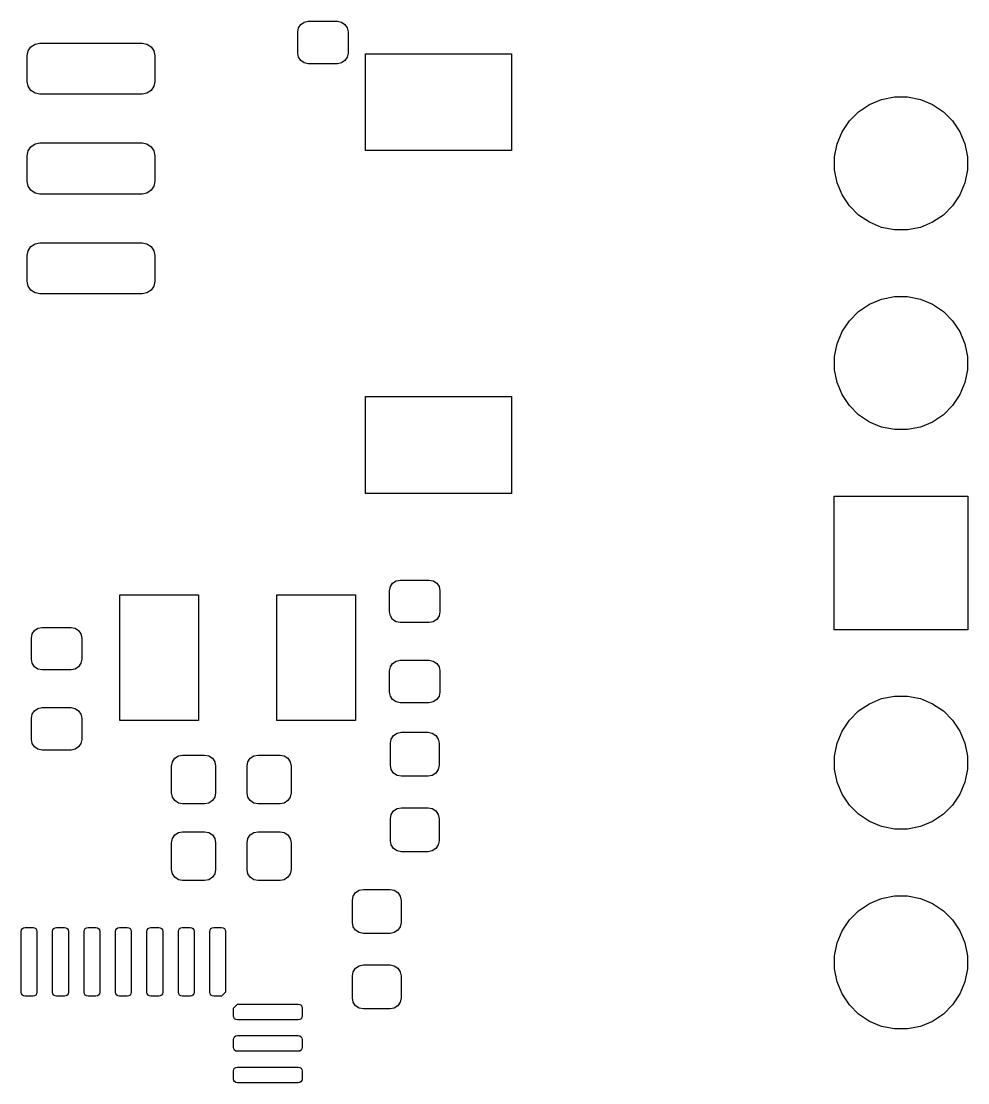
# Model space of a CAD drawing. Header units: inches. Extents: x 5.12 to 6.12, y -4.12 to -1.79.
# Drawn here: x 5.647 to 6.121, y -2.869 to -2.337 of the extents above; entities that cross this region are included whole.
import ezdxf

# ---------------------------------------------------------------- set-up
doc = ezdxf.new("R2010")
doc.units = ezdxf.units.IN
doc.header["$MEASUREMENT"] = 0
doc.layers.add('F.Mask', color=201, linetype='CONTINUOUS', true_color=0xd864ff)

msp = doc.modelspace()

# ---------------------------------------------------------------- linework, layer by layer
at = {"layer": 'F.Mask', "linetype": 'CONTINUOUS'}
for p, q in [((5.78696, -2.33901), (5.78868, -2.33785)), ((5.78868, -2.33785), (5.79072, -2.33745)), ((5.79072, -2.33745), (5.80528, -2.33745)), ((5.80528, -2.33745), (5.80732, -2.33785)), ((5.80732, -2.33785), (5.80904, -2.33901)), ((5.7854, -2.34276), (5.78581, -2.34073)), ((5.7854, -2.35339), (5.7854, -2.34276)), ((5.78581, -2.34073), (5.78696, -2.33901)), ((5.80904, -2.33901), (5.81019, -2.34073)), ((5.81019, -2.34073), (5.8106, -2.34276)), ((5.8106, -2.34276), (5.8106, -2.35339)), ((5.6538, -2.34887), (5.65625, -2.34839)), ((5.65625, -2.34839), (5.70743, -2.34839)), ((5.70743, -2.34839), (5.70988, -2.34887)), ((5.64985, -2.35478), (5.65034, -2.35234)), ((5.65034, -2.35234), (5.65172, -2.35026)), ((5.65172, -2.35026), (5.6538, -2.34887)), ((5.70988, -2.34887), (5.71195, -2.35026)), ((5.71195, -2.35026), (5.71334, -2.35234)), ((5.71334, -2.35234), (5.71382, -2.35478)), ((5.78581, -2.35543), (5.7854, -2.35339)), ((5.8106, -2.35339), (5.81019, -2.35543)), ((5.81929, -2.40217), (5.81929, -2.35374)), ((5.81929, -2.35374), (5.89252, -2.35374)), ((5.89252, -2.35374), (5.89252, -2.40217)), ((5.64985, -2.36758), (5.64985, -2.35478)), ((5.71382, -2.35478), (5.71382, -2.36758)), ((5.78696, -2.35715), (5.78581, -2.35543)), ((5.78868, -2.3583), (5.78696, -2.35715)), ((5.79072, -2.35871), (5.78868, -2.3583)), ((5.80528, -2.35871), (5.79072, -2.35871)), ((5.80732, -2.3583), (5.80528, -2.35871)), ((5.80904, -2.35715), (5.80732, -2.3583)), ((5.81019, -2.35543), (5.80904, -2.35715)), ((5.65034, -2.37003), (5.64985, -2.36758)), ((5.65172, -2.3721), (5.65034, -2.37003)), ((5.71334, -2.37003), (5.71195, -2.3721)), ((5.71382, -2.36758), (5.71334, -2.37003)), ((5.6538, -2.37349), (5.65172, -2.3721)), ((5.65625, -2.37398), (5.6538, -2.37349)), ((5.70743, -2.37398), (5.65625, -2.37398)), ((5.70988, -2.37349), (5.70743, -2.37398)), ((5.71195, -2.3721), (5.70988, -2.37349)), ((6.07788, -2.37658), (6.08432, -2.3753)), ((6.08432, -2.3753), (6.09088, -2.3753)), ((6.09088, -2.3753), (6.09731, -2.37658)), ((6.06637, -2.38274), (6.07182, -2.37909)), ((6.07182, -2.37909), (6.07788, -2.37658)), ((6.09731, -2.37658), (6.10337, -2.37909)), ((6.10337, -2.37909), (6.10883, -2.38274)), ((6.06173, -2.38738), (6.06637, -2.38274)), ((6.10883, -2.38274), (6.11347, -2.38738)), ((6.05809, -2.39283), (6.06173, -2.38738)), ((6.11347, -2.38738), (6.11711, -2.39283)), ((6.05557, -2.39889), (6.05809, -2.39283)), ((6.11711, -2.39283), (6.11962, -2.39889)), ((5.65034, -2.40234), (5.65172, -2.40026)), ((5.65172, -2.40026), (5.6538, -2.39887)), ((5.6538, -2.39887), (5.65625, -2.39839)), ((5.65625, -2.39839), (5.70743, -2.39839)), ((5.70743, -2.39839), (5.70988, -2.39887)), ((5.70988, -2.39887), (5.71195, -2.40026)), ((5.71195, -2.40026), (5.71334, -2.40234)), ((6.05429, -2.40533), (6.05557, -2.39889)), ((6.11962, -2.39889), (6.1209, -2.40533)), ((5.64985, -2.40478), (5.65034, -2.40234)), ((5.64985, -2.41758), (5.64985, -2.40478)), ((5.71334, -2.40234), (5.71382, -2.40478)), ((5.71382, -2.40478), (5.71382, -2.41758)), ((5.89252, -2.40217), (5.81929, -2.40217)), ((6.05429, -2.41189), (6.05429, -2.40533)), ((6.1209, -2.40533), (6.1209, -2.41189)), ((6.05557, -2.41832), (6.05429, -2.41189)), ((6.1209, -2.41189), (6.11962, -2.41832)), ((5.65034, -2.42003), (5.64985, -2.41758)), ((5.71382, -2.41758), (5.71334, -2.42003)), ((5.65172, -2.4221), (5.65034, -2.42003)), ((5.6538, -2.42349), (5.65172, -2.4221)), ((5.71195, -2.4221), (5.70988, -2.42349)), ((5.71334, -2.42003), (5.71195, -2.4221)), ((6.05809, -2.42438), (6.05557, -2.41832)), ((6.11962, -2.41832), (6.11711, -2.42438)), ((5.65625, -2.42398), (5.6538, -2.42349)), ((5.70743, -2.42398), (5.65625, -2.42398)), ((5.70988, -2.42349), (5.70743, -2.42398)), ((6.06173, -2.42984), (6.05809, -2.42438)), ((6.11711, -2.42438), (6.11347, -2.42984)), ((6.06637, -2.43447), (6.06173, -2.42984)), ((6.11347, -2.42984), (6.10883, -2.43447)), ((6.07182, -2.43812), (6.06637, -2.43447)), ((6.07788, -2.44063), (6.07182, -2.43812)), ((6.10337, -2.43812), (6.09731, -2.44063)), ((6.10883, -2.43447), (6.10337, -2.43812)), ((6.08432, -2.44191), (6.07788, -2.44063)), ((6.09088, -2.44191), (6.08432, -2.44191)), ((6.09731, -2.44063), (6.09088, -2.44191)), ((5.65172, -2.45026), (5.6538, -2.44887)), ((5.6538, -2.44887), (5.65625, -2.44839)), ((5.65625, -2.44839), (5.70743, -2.44839)), ((5.70743, -2.44839), (5.70988, -2.44887)), ((5.70988, -2.44887), (5.71195, -2.45026)), ((5.64985, -2.45478), (5.65034, -2.45234)), ((5.64985, -2.46758), (5.64985, -2.45478)), ((5.65034, -2.45234), (5.65172, -2.45026)), ((5.71195, -2.45026), (5.71334, -2.45234)), ((5.71334, -2.45234), (5.71382, -2.45478)), ((5.71382, -2.45478), (5.71382, -2.46758)), ((5.65034, -2.47003), (5.64985, -2.46758)), ((5.65172, -2.4721), (5.65034, -2.47003)), ((5.71334, -2.47003), (5.71195, -2.4721)), ((5.71382, -2.46758), (5.71334, -2.47003)), ((5.6538, -2.47349), (5.65172, -2.4721)), ((5.65625, -2.47398), (5.6538, -2.47349)), ((5.70743, -2.47398), (5.65625, -2.47398)), ((5.70988, -2.47349), (5.70743, -2.47398)), ((5.71195, -2.4721), (5.70988, -2.47349)), ((6.07788, -2.47658), (6.08432, -2.4753)), ((6.08432, -2.4753), (6.09088, -2.4753)), ((6.09088, -2.4753), (6.09731, -2.47658)), ((6.06637, -2.48274), (6.07182, -2.47909)), ((6.07182, -2.47909), (6.07788, -2.47658)), ((6.09731, -2.47658), (6.10337, -2.47909)), ((6.10337, -2.47909), (6.10883, -2.48274)), ((6.06173, -2.48738), (6.06637, -2.48274)), ((6.10883, -2.48274), (6.11347, -2.48738)), ((6.05809, -2.49283), (6.06173, -2.48738)), ((6.11347, -2.48738), (6.11711, -2.49283)), ((6.05557, -2.49889), (6.05809, -2.49283)), ((6.11711, -2.49283), (6.11962, -2.49889)), ((6.05429, -2.50533), (6.05557, -2.49889)), ((6.11962, -2.49889), (6.1209, -2.50533)), ((6.05429, -2.51189), (6.05429, -2.50533)), ((6.1209, -2.50533), (6.1209, -2.51189)), ((6.05557, -2.51832), (6.05429, -2.51189)), ((6.1209, -2.51189), (6.11962, -2.51832)), ((6.05809, -2.52438), (6.05557, -2.51832)), ((6.11962, -2.51832), (6.11711, -2.52438)), ((5.81929, -2.57382), (5.81929, -2.52539)), ((5.81929, -2.52539), (5.89252, -2.52539)), ((5.89252, -2.52539), (5.89252, -2.57382)), ((6.06173, -2.52984), (6.05809, -2.52438)), ((6.11711, -2.52438), (6.11347, -2.52984)), ((6.06637, -2.53447), (6.06173, -2.52984)), ((6.07182, -2.53812), (6.06637, -2.53447)), ((6.10883, -2.53447), (6.10337, -2.53812)), ((6.11347, -2.52984), (6.10883, -2.53447)), ((6.07788, -2.54063), (6.07182, -2.53812)), ((6.10337, -2.53812), (6.09731, -2.54063)), ((6.08432, -2.54191), (6.07788, -2.54063)), ((6.09088, -2.54191), (6.08432, -2.54191)), ((6.09731, -2.54063), (6.09088, -2.54191)), ((5.89252, -2.57382), (5.81929, -2.57382)), ((6.05413, -2.64207), (6.05413, -2.57514)), ((6.05413, -2.57514), (6.12106, -2.57514)), ((6.12106, -2.57514), (6.12106, -2.64207)), ((5.83181, -2.62049), (5.83296, -2.61877)), ((5.83296, -2.61877), (5.83468, -2.61762)), ((5.83468, -2.61762), (5.83672, -2.61721)), ((5.83672, -2.61721), (5.85128, -2.61721)), ((5.85128, -2.61721), (5.85332, -2.61762)), ((5.85332, -2.61762), (5.85504, -2.61877)), ((5.85504, -2.61877), (5.85619, -2.62049)), ((5.69625, -2.68751), (5.69625, -2.62452)), ((5.69625, -2.62452), (5.73562, -2.62452)), ((5.73562, -2.62452), (5.73562, -2.68751)), ((5.77499, -2.68751), (5.77499, -2.62452)), ((5.77499, -2.62452), (5.81436, -2.62452)), ((5.81436, -2.62452), (5.81436, -2.68751)), ((5.8314, -2.62253), (5.83181, -2.62049)), ((5.8314, -2.63316), (5.8314, -2.62253)), ((5.85619, -2.62049), (5.8566, -2.62253)), ((5.8566, -2.62253), (5.8566, -2.63316)), ((5.83181, -2.63519), (5.8314, -2.63316)), ((5.83296, -2.63692), (5.83181, -2.63519)), ((5.85619, -2.63519), (5.85504, -2.63692)), ((5.8566, -2.63316), (5.85619, -2.63519)), ((5.65529, -2.64131), (5.65733, -2.64091)), ((5.65733, -2.64091), (5.6719, -2.64091)), ((5.6719, -2.64091), (5.67393, -2.64131)), ((5.83468, -2.63807), (5.83296, -2.63692)), ((5.83672, -2.63847), (5.83468, -2.63807)), ((5.85128, -2.63847), (5.83672, -2.63847)), ((5.85332, -2.63807), (5.85128, -2.63847)), ((5.85504, -2.63692), (5.85332, -2.63807)), ((5.65201, -2.64622), (5.65242, -2.64419)), ((5.65201, -2.65685), (5.65201, -2.64622)), ((5.65242, -2.64419), (5.65357, -2.64246)), ((5.65357, -2.64246), (5.65529, -2.64131)), ((5.67393, -2.64131), (5.67565, -2.64246)), ((5.67565, -2.64246), (5.67681, -2.64419)), ((5.67681, -2.64419), (5.67721, -2.64622)), ((5.67721, -2.64622), (5.67721, -2.65685)), ((6.12106, -2.64207), (6.05413, -2.64207)), ((5.65242, -2.65888), (5.65201, -2.65685)), ((5.67721, -2.65685), (5.67681, -2.65888)), ((5.65357, -2.66061), (5.65242, -2.65888)), ((5.65529, -2.66176), (5.65357, -2.66061)), ((5.65733, -2.66217), (5.65529, -2.66176)), ((5.6719, -2.66217), (5.65733, -2.66217)), ((5.67393, -2.66176), (5.6719, -2.66217)), ((5.67565, -2.66061), (5.67393, -2.66176)), ((5.67681, -2.65888), (5.67565, -2.66061)), ((5.8314, -2.66269), (5.83181, -2.66065)), ((5.83181, -2.66065), (5.83296, -2.65893)), ((5.83296, -2.65893), (5.83468, -2.65777)), ((5.83468, -2.65777), (5.83672, -2.65737)), ((5.83672, -2.65737), (5.85128, -2.65737)), ((5.85128, -2.65737), (5.85332, -2.65777)), ((5.85332, -2.65777), (5.85504, -2.65893)), ((5.85504, -2.65893), (5.85619, -2.66065)), ((5.85619, -2.66065), (5.8566, -2.66269)), ((5.8314, -2.67331), (5.8314, -2.66269)), ((5.8566, -2.66269), (5.8566, -2.67331)), ((5.83181, -2.67535), (5.8314, -2.67331)), ((5.83296, -2.67707), (5.83181, -2.67535)), ((5.83468, -2.67823), (5.83296, -2.67707)), ((5.83672, -2.67863), (5.83468, -2.67823)), ((5.85332, -2.67823), (5.85128, -2.67863)), ((5.85504, -2.67707), (5.85332, -2.67823)), ((5.85619, -2.67535), (5.85504, -2.67707)), ((5.8566, -2.67331), (5.85619, -2.67535)), ((6.07182, -2.67909), (6.07788, -2.67658)), ((6.07788, -2.67658), (6.08432, -2.6753)), ((6.08432, -2.6753), (6.09088, -2.6753)), ((6.09088, -2.6753), (6.09731, -2.67658)), ((6.09731, -2.67658), (6.10337, -2.67909)), ((5.65242, -2.68434), (5.65357, -2.68262)), ((5.65357, -2.68262), (5.65529, -2.68147)), ((5.65529, -2.68147), (5.65733, -2.68106)), ((5.65733, -2.68106), (5.6719, -2.68106)), ((5.6719, -2.68106), (5.67393, -2.68147)), ((5.67393, -2.68147), (5.67565, -2.68262)), ((5.67565, -2.68262), (5.67681, -2.68434)), ((5.85128, -2.67863), (5.83672, -2.67863)), ((6.06173, -2.68738), (6.06637, -2.68274)), ((6.06637, -2.68274), (6.07182, -2.67909)), ((6.10337, -2.67909), (6.10883, -2.68274)), ((6.10883, -2.68274), (6.11347, -2.68738)), ((5.65201, -2.68638), (5.65242, -2.68434)), ((5.65201, -2.69701), (5.65201, -2.68638)), ((5.67681, -2.68434), (5.67721, -2.68638)), ((5.67721, -2.68638), (5.67721, -2.69701)), ((5.73562, -2.68751), (5.69625, -2.68751)), ((5.81436, -2.68751), (5.77499, -2.68751)), ((6.05809, -2.69283), (6.06173, -2.68738)), ((6.11347, -2.68738), (6.11711, -2.69283)), ((5.83341, -2.69501), (5.8352, -2.69381)), ((5.8352, -2.69381), (5.83731, -2.69339)), ((5.83731, -2.69339), (5.85069, -2.69339)), ((5.85069, -2.69339), (5.8528, -2.69381)), ((5.8528, -2.69381), (5.85459, -2.69501)), ((6.05557, -2.69889), (6.05809, -2.69283)), ((6.11711, -2.69283), (6.11962, -2.69889)), ((5.65242, -2.69904), (5.65201, -2.69701)), ((5.65357, -2.70077), (5.65242, -2.69904)), ((5.67681, -2.69904), (5.67565, -2.70077)), ((5.67721, -2.69701), (5.67681, -2.69904)), ((5.8318, -2.69891), (5.83221, -2.6968)), ((5.8318, -2.70993), (5.8318, -2.69891)), ((5.83221, -2.6968), (5.83341, -2.69501)), ((5.85459, -2.69501), (5.85579, -2.6968)), ((5.85579, -2.6968), (5.8562, -2.69891)), ((5.8562, -2.69891), (5.8562, -2.70993)), ((6.05429, -2.70533), (6.05557, -2.69889)), ((6.11962, -2.69889), (6.1209, -2.70533)), ((5.65529, -2.70192), (5.65357, -2.70077)), ((5.65733, -2.70232), (5.65529, -2.70192)), ((5.6719, -2.70232), (5.65733, -2.70232)), ((5.67393, -2.70192), (5.6719, -2.70232)), ((5.67565, -2.70077), (5.67393, -2.70192)), ((5.72564, -2.70525), (5.72775, -2.70483)), ((5.72775, -2.70483), (5.73877, -2.70483)), ((5.73877, -2.70483), (5.74088, -2.70525)), ((5.76343, -2.70525), (5.76554, -2.70483)), ((5.76554, -2.70483), (5.77656, -2.70483)), ((5.77656, -2.70483), (5.77867, -2.70525)), ((5.72223, -2.71035), (5.72265, -2.70824)), ((5.72265, -2.70824), (5.72385, -2.70645)), ((5.72385, -2.70645), (5.72564, -2.70525)), ((5.74088, -2.70525), (5.74267, -2.70645)), ((5.74267, -2.70645), (5.74386, -2.70824)), ((5.74386, -2.70824), (5.74428, -2.71035)), ((5.76003, -2.71035), (5.76045, -2.70824)), ((5.76045, -2.70824), (5.76164, -2.70645)), ((5.76164, -2.70645), (5.76343, -2.70525)), ((5.77867, -2.70525), (5.78046, -2.70645)), ((5.78046, -2.70645), (5.78166, -2.70824)), ((5.78166, -2.70824), (5.78208, -2.71035)), ((5.83221, -2.71204), (5.8318, -2.70993)), ((5.8562, -2.70993), (5.85579, -2.71204)), ((6.05429, -2.71189), (6.05429, -2.70533)), ((6.1209, -2.70533), (6.1209, -2.71189)), ((5.72223, -2.72373), (5.72223, -2.71035)), ((5.74428, -2.71035), (5.74428, -2.72373)), ((5.76003, -2.72373), (5.76003, -2.71035)), ((5.78208, -2.71035), (5.78208, -2.72373)), ((5.83341, -2.71383), (5.83221, -2.71204)), ((5.8352, -2.71502), (5.83341, -2.71383)), ((5.83731, -2.71544), (5.8352, -2.71502)), ((5.85069, -2.71544), (5.83731, -2.71544)), ((5.8528, -2.71502), (5.85069, -2.71544)), ((5.85459, -2.71383), (5.8528, -2.71502)), ((5.85579, -2.71204), (5.85459, -2.71383)), ((6.05557, -2.71832), (6.05429, -2.71189)), ((6.1209, -2.71189), (6.11962, -2.71832)), ((6.05809, -2.72438), (6.05557, -2.71832)), ((6.11962, -2.71832), (6.11711, -2.72438)), ((5.72265, -2.72584), (5.72223, -2.72373)), ((5.72385, -2.72763), (5.72265, -2.72584)), ((5.74386, -2.72584), (5.74267, -2.72763)), ((5.74428, -2.72373), (5.74386, -2.72584)), ((5.76045, -2.72584), (5.76003, -2.72373)), ((5.76164, -2.72763), (5.76045, -2.72584)), ((5.78166, -2.72584), (5.78046, -2.72763)), ((5.78208, -2.72373), (5.78166, -2.72584)), ((6.06173, -2.72984), (6.05809, -2.72438)), ((6.11711, -2.72438), (6.11347, -2.72984)), ((5.72564, -2.72882), (5.72385, -2.72763)), ((5.72775, -2.72924), (5.72564, -2.72882)), ((5.73877, -2.72924), (5.72775, -2.72924)), ((5.74088, -2.72882), (5.73877, -2.72924)), ((5.74267, -2.72763), (5.74088, -2.72882)), ((5.76343, -2.72882), (5.76164, -2.72763)), ((5.76554, -2.72924), (5.76343, -2.72882)), ((5.77656, -2.72924), (5.76554, -2.72924)), ((5.77867, -2.72882), (5.77656, -2.72924)), ((5.78046, -2.72763), (5.77867, -2.72882)), ((5.8352, -2.73161), (5.83731, -2.73119)), ((5.83731, -2.73119), (5.85069, -2.73119)), ((5.85069, -2.73119), (5.8528, -2.73161)), ((6.06637, -2.73447), (6.06173, -2.72984)), ((6.11347, -2.72984), (6.10883, -2.73447)), ((5.8318, -2.7367), (5.83221, -2.73459)), ((5.8318, -2.74772), (5.8318, -2.7367)), ((5.83221, -2.73459), (5.83341, -2.7328)), ((5.83341, -2.7328), (5.8352, -2.73161)), ((5.8528, -2.73161), (5.85459, -2.7328)), ((5.85459, -2.7328), (5.85579, -2.73459)), ((5.85579, -2.73459), (5.8562, -2.7367)), ((5.8562, -2.7367), (5.8562, -2.74772)), ((6.07182, -2.73812), (6.06637, -2.73447)), ((6.10883, -2.73447), (6.10337, -2.73812)), ((6.07788, -2.74063), (6.07182, -2.73812)), ((6.08432, -2.74191), (6.07788, -2.74063)), ((6.09088, -2.74191), (6.08432, -2.74191)), ((6.09731, -2.74063), (6.09088, -2.74191)), ((6.10337, -2.73812), (6.09731, -2.74063)), ((5.72223, -2.74873), (5.72265, -2.74662)), ((5.72265, -2.74662), (5.72385, -2.74483)), ((5.72385, -2.74483), (5.72564, -2.74364)), ((5.72564, -2.74364), (5.72775, -2.74322)), ((5.72775, -2.74322), (5.73877, -2.74322)), ((5.73877, -2.74322), (5.74088, -2.74364)), ((5.74088, -2.74364), (5.74267, -2.74483)), ((5.74267, -2.74483), (5.74386, -2.74662)), ((5.74386, -2.74662), (5.74428, -2.74873)), ((5.76003, -2.74873), (5.76045, -2.74662)), ((5.76045, -2.74662), (5.76164, -2.74483)), ((5.76164, -2.74483), (5.76343, -2.74364)), ((5.76343, -2.74364), (5.76554, -2.74322)), ((5.76554, -2.74322), (5.77656, -2.74322)), ((5.77656, -2.74322), (5.77867, -2.74364)), ((5.77867, -2.74364), (5.78046, -2.74483)), ((5.78046, -2.74483), (5.78166, -2.74662)), ((5.78166, -2.74662), (5.78208, -2.74873)), ((5.72223, -2.76212), (5.72223, -2.74873)), ((5.74428, -2.74873), (5.74428, -2.76212)), ((5.76003, -2.76212), (5.76003, -2.74873)), ((5.78208, -2.74873), (5.78208, -2.76212)), ((5.83221, -2.74983), (5.8318, -2.74772)), ((5.83341, -2.75162), (5.83221, -2.74983)), ((5.8352, -2.75282), (5.83341, -2.75162)), ((5.85459, -2.75162), (5.8528, -2.75282)), ((5.85579, -2.74983), (5.85459, -2.75162)), ((5.8562, -2.74772), (5.85579, -2.74983)), ((5.83731, -2.75324), (5.8352, -2.75282)), ((5.85069, -2.75324), (5.83731, -2.75324)), ((5.8528, -2.75282), (5.85069, -2.75324)), ((5.72265, -2.76423), (5.72223, -2.76212)), ((5.74428, -2.76212), (5.74386, -2.76423)), ((5.76045, -2.76423), (5.76003, -2.76212)), ((5.78208, -2.76212), (5.78166, -2.76423)), ((5.72385, -2.76602), (5.72265, -2.76423)), ((5.72564, -2.76721), (5.72385, -2.76602)), ((5.72775, -2.76763), (5.72564, -2.76721)), ((5.73877, -2.76763), (5.72775, -2.76763)), ((5.74088, -2.76721), (5.73877, -2.76763)), ((5.74267, -2.76602), (5.74088, -2.76721)), ((5.74386, -2.76423), (5.74267, -2.76602)), ((5.76164, -2.76602), (5.76045, -2.76423)), ((5.76343, -2.76721), (5.76164, -2.76602)), ((5.76554, -2.76763), (5.76343, -2.76721)), ((5.77656, -2.76763), (5.76554, -2.76763)), ((5.77867, -2.76721), (5.77656, -2.76763)), ((5.78046, -2.76602), (5.77867, -2.76721)), ((5.78166, -2.76423), (5.78046, -2.76602)), ((5.81321, -2.77548), (5.81441, -2.77369)), ((5.81441, -2.77369), (5.8162, -2.7725)), ((5.8162, -2.7725), (5.81831, -2.77208)), ((5.81831, -2.77208), (5.83169, -2.77208)), ((5.83169, -2.77208), (5.8338, -2.7725)), ((5.8338, -2.7725), (5.83559, -2.77369)), ((5.83559, -2.77369), (5.83679, -2.77548)), ((5.8128, -2.77759), (5.81321, -2.77548)), ((5.8128, -2.78861), (5.8128, -2.77759)), ((5.83679, -2.77548), (5.8372, -2.77759)), ((5.8372, -2.77759), (5.8372, -2.78861)), ((6.06637, -2.78274), (6.07182, -2.77909)), ((6.07182, -2.77909), (6.07788, -2.77658)), ((6.07788, -2.77658), (6.08432, -2.7753)), ((6.08432, -2.7753), (6.09088, -2.7753)), ((6.09088, -2.7753), (6.09731, -2.77658)), ((6.09731, -2.77658), (6.10337, -2.77909)), ((6.10337, -2.77909), (6.10883, -2.78274)), ((6.06173, -2.78738), (6.06637, -2.78274)), ((6.10883, -2.78274), (6.11347, -2.78738)), ((5.81321, -2.79072), (5.8128, -2.78861)), ((5.8372, -2.78861), (5.83679, -2.79072)), ((6.05809, -2.79283), (6.06173, -2.78738)), ((6.11347, -2.78738), (6.11711, -2.79283)), ((5.6469, -2.79308), (5.64705, -2.79233)), ((5.6469, -2.82359), (5.6469, -2.79308)), ((5.64705, -2.79233), (5.64747, -2.79169)), ((5.64747, -2.79169), (5.64811, -2.79126)), ((5.64811, -2.79126), (5.64886, -2.79111)), ((5.64886, -2.79111), (5.6528, -2.79111)), ((5.6528, -2.79111), (5.65355, -2.79126)), ((5.65355, -2.79126), (5.65419, -2.79169)), ((5.65419, -2.79169), (5.65462, -2.79233)), ((5.65462, -2.79233), (5.65477, -2.79308)), ((5.65477, -2.79308), (5.65477, -2.82359)), ((5.66264, -2.79308), (5.66279, -2.79233)), ((5.66264, -2.82359), (5.66264, -2.79308)), ((5.66279, -2.79233), (5.66322, -2.79169)), ((5.66322, -2.79169), (5.66386, -2.79126)), ((5.66386, -2.79126), (5.66461, -2.79111)), ((5.66461, -2.79111), (5.66855, -2.79111)), ((5.66855, -2.79111), (5.6693, -2.79126)), ((5.6693, -2.79126), (5.66994, -2.79169)), ((5.66994, -2.79169), (5.67037, -2.79233)), ((5.67037, -2.79233), (5.67052, -2.79308)), ((5.67052, -2.79308), (5.67052, -2.82359)), ((5.67839, -2.79308), (5.67854, -2.79233)), ((5.67839, -2.82359), (5.67839, -2.79308)), ((5.67854, -2.79233), (5.67897, -2.79169)), ((5.67897, -2.79169), (5.67961, -2.79126)), ((5.67961, -2.79126), (5.68036, -2.79111)), ((5.68036, -2.79111), (5.6843, -2.79111)), ((5.6843, -2.79111), (5.68505, -2.79126)), ((5.68505, -2.79126), (5.68569, -2.79169)), ((5.68569, -2.79169), (5.68612, -2.79233)), ((5.68612, -2.79233), (5.68627, -2.79308)), ((5.68627, -2.79308), (5.68627, -2.82359)), ((5.69414, -2.79308), (5.69429, -2.79233)), ((5.69414, -2.82359), (5.69414, -2.79308)), ((5.69429, -2.79233), (5.69472, -2.79169)), ((5.69472, -2.79169), (5.69535, -2.79126)), ((5.69535, -2.79126), (5.69611, -2.79111)), ((5.69611, -2.79111), (5.70005, -2.79111)), ((5.70005, -2.79111), (5.7008, -2.79126)), ((5.7008, -2.79126), (5.70144, -2.79169)), ((5.70144, -2.79169), (5.70186, -2.79233)), ((5.70186, -2.79233), (5.70201, -2.79308)), ((5.70201, -2.79308), (5.70201, -2.82359)), ((5.70989, -2.79308), (5.71004, -2.79233)), ((5.70989, -2.82359), (5.70989, -2.79308)), ((5.71004, -2.79233), (5.71046, -2.79169)), ((5.71046, -2.79169), (5.7111, -2.79126)), ((5.7111, -2.79126), (5.71186, -2.79111)), ((5.71186, -2.79111), (5.71579, -2.79111)), ((5.71579, -2.79111), (5.71655, -2.79126)), ((5.71655, -2.79126), (5.71719, -2.79169)), ((5.71719, -2.79169), (5.71761, -2.79233)), ((5.71761, -2.79233), (5.71776, -2.79308)), ((5.71776, -2.79308), (5.71776, -2.82359)), ((5.72564, -2.79308), (5.72579, -2.79233)), ((5.72564, -2.82359), (5.72564, -2.79308)), ((5.72579, -2.79233), (5.72621, -2.79169)), ((5.72621, -2.79169), (5.72685, -2.79126)), ((5.72685, -2.79126), (5.7276, -2.79111)), ((5.7276, -2.79111), (5.73154, -2.79111)), ((5.73154, -2.79111), (5.73229, -2.79126)), ((5.73229, -2.79126), (5.73293, -2.79169)), ((5.73293, -2.79169), (5.73336, -2.79233)), ((5.73336, -2.79233), (5.73351, -2.79308)), ((5.73351, -2.79308), (5.73351, -2.82359)), ((5.74138, -2.79308), (5.74153, -2.79233)), ((5.74138, -2.82359), (5.74138, -2.79308)), ((5.74153, -2.79233), (5.74196, -2.79169)), ((5.74196, -2.79169), (5.7426, -2.79126)), ((5.7426, -2.79126), (5.74335, -2.79111)), ((5.74335, -2.79111), (5.74729, -2.79111)), ((5.74729, -2.79111), (5.74804, -2.79126)), ((5.74804, -2.79126), (5.74868, -2.79169)), ((5.74868, -2.79169), (5.74911, -2.79233)), ((5.74911, -2.79233), (5.74926, -2.79308)), ((5.74926, -2.79308), (5.74926, -2.82359)), ((5.81441, -2.79251), (5.81321, -2.79072)), ((5.8162, -2.79371), (5.81441, -2.79251)), ((5.81831, -2.79413), (5.8162, -2.79371)), ((5.83169, -2.79413), (5.81831, -2.79413)), ((5.8338, -2.79371), (5.83169, -2.79413)), ((5.83559, -2.79251), (5.8338, -2.79371)), ((5.83679, -2.79072), (5.83559, -2.79251)), ((6.05557, -2.79889), (6.05809, -2.79283)), ((6.11711, -2.79283), (6.11962, -2.79889)), ((6.05429, -2.80533), (6.05557, -2.79889)), ((6.11962, -2.79889), (6.1209, -2.80533)), ((6.05429, -2.81189), (6.05429, -2.80533)), ((6.1209, -2.80533), (6.1209, -2.81189)), ((5.81441, -2.81149), (5.8162, -2.81029)), ((5.8162, -2.81029), (5.81831, -2.80987)), ((5.81831, -2.80987), (5.83169, -2.80987)), ((5.83169, -2.80987), (5.8338, -2.81029)), ((5.8338, -2.81029), (5.83559, -2.81149)), ((5.8128, -2.81539), (5.81321, -2.81328)), ((5.8128, -2.82641), (5.8128, -2.81539)), ((5.81321, -2.81328), (5.81441, -2.81149)), ((5.83559, -2.81149), (5.83679, -2.81328)), ((5.83679, -2.81328), (5.8372, -2.81539)), ((5.8372, -2.81539), (5.8372, -2.82641)), ((6.05557, -2.81832), (6.05429, -2.81189)), ((6.1209, -2.81189), (6.11962, -2.81832)), ((6.05809, -2.82438), (6.05557, -2.81832)), ((6.11962, -2.81832), (6.11711, -2.82438)), ((5.64705, -2.82434), (5.6469, -2.82359)), ((5.64747, -2.82498), (5.64705, -2.82434)), ((5.64811, -2.82541), (5.64747, -2.82498)), ((5.64886, -2.82556), (5.64811, -2.82541)), ((5.6528, -2.82556), (5.64886, -2.82556)), ((5.65355, -2.82541), (5.6528, -2.82556)), ((5.65419, -2.82498), (5.65355, -2.82541)), ((5.65462, -2.82434), (5.65419, -2.82498)), ((5.65477, -2.82359), (5.65462, -2.82434)), ((5.66279, -2.82434), (5.66264, -2.82359)), ((5.66322, -2.82498), (5.66279, -2.82434)), ((5.66386, -2.82541), (5.66322, -2.82498)), ((5.66461, -2.82556), (5.66386, -2.82541)), ((5.66855, -2.82556), (5.66461, -2.82556)), ((5.6693, -2.82541), (5.66855, -2.82556)), ((5.66994, -2.82498), (5.6693, -2.82541)), ((5.67037, -2.82434), (5.66994, -2.82498)), ((5.67052, -2.82359), (5.67037, -2.82434)), ((5.67854, -2.82434), (5.67839, -2.82359)), ((5.67897, -2.82498), (5.67854, -2.82434)), ((5.67961, -2.82541), (5.67897, -2.82498)), ((5.68036, -2.82556), (5.67961, -2.82541)), ((5.6843, -2.82556), (5.68036, -2.82556)), ((5.68505, -2.82541), (5.6843, -2.82556)), ((5.68569, -2.82498), (5.68505, -2.82541)), ((5.68612, -2.82434), (5.68569, -2.82498)), ((5.68627, -2.82359), (5.68612, -2.82434)), ((5.69429, -2.82434), (5.69414, -2.82359)), ((5.69472, -2.82498), (5.69429, -2.82434)), ((5.69535, -2.82541), (5.69472, -2.82498)), ((5.69611, -2.82556), (5.69535, -2.82541)), ((5.70005, -2.82556), (5.69611, -2.82556)), ((5.7008, -2.82541), (5.70005, -2.82556)), ((5.70144, -2.82498), (5.7008, -2.82541)), ((5.70186, -2.82434), (5.70144, -2.82498)), ((5.70201, -2.82359), (5.70186, -2.82434)), ((5.71004, -2.82434), (5.70989, -2.82359)), ((5.71046, -2.82498), (5.71004, -2.82434)), ((5.7111, -2.82541), (5.71046, -2.82498)), ((5.71186, -2.82556), (5.7111, -2.82541)), ((5.71579, -2.82556), (5.71186, -2.82556)), ((5.71655, -2.82541), (5.71579, -2.82556)), ((5.71719, -2.82498), (5.71655, -2.82541)), ((5.71761, -2.82434), (5.71719, -2.82498)), ((5.71776, -2.82359), (5.71761, -2.82434)), ((5.72579, -2.82434), (5.72564, -2.82359)), ((5.72621, -2.82498), (5.72579, -2.82434)), ((5.72685, -2.82541), (5.72621, -2.82498)), ((5.7276, -2.82556), (5.72685, -2.82541)), ((5.73154, -2.82556), (5.7276, -2.82556)), ((5.73229, -2.82541), (5.73154, -2.82556)), ((5.73293, -2.82498), (5.73229, -2.82541)), ((5.73336, -2.82434), (5.73293, -2.82498)), ((5.73351, -2.82359), (5.73336, -2.82434)), ((5.74153, -2.82434), (5.74138, -2.82359)), ((5.74196, -2.82498), (5.74153, -2.82434)), ((5.7426, -2.82541), (5.74196, -2.82498)), ((5.74335, -2.82556), (5.7426, -2.82541)), ((5.74729, -2.82556), (5.74335, -2.82556)), ((5.74926, -2.82359), (5.74729, -2.82556)), ((5.81321, -2.82852), (5.8128, -2.82641)), ((5.8372, -2.82641), (5.83679, -2.82852)), ((6.06173, -2.82984), (6.05809, -2.82438)), ((6.11711, -2.82438), (6.11347, -2.82984)), ((5.75319, -2.83146), (5.75516, -2.8295)), ((5.75319, -2.8354), (5.75319, -2.83146)), ((5.75516, -2.8295), (5.78568, -2.8295)), ((5.78568, -2.8295), (5.78643, -2.82965)), ((5.78643, -2.82965), (5.78707, -2.83007)), ((5.78707, -2.83007), (5.78749, -2.83071)), ((5.78749, -2.83071), (5.78764, -2.83146)), ((5.78764, -2.83146), (5.78764, -2.8354)), ((5.81441, -2.83031), (5.81321, -2.82852)), ((5.8162, -2.8315), (5.81441, -2.83031)), ((5.81831, -2.83192), (5.8162, -2.8315)), ((5.83169, -2.83192), (5.81831, -2.83192)), ((5.8338, -2.8315), (5.83169, -2.83192)), ((5.83559, -2.83031), (5.8338, -2.8315)), ((5.83679, -2.82852), (5.83559, -2.83031)), ((6.06637, -2.83447), (6.06173, -2.82984)), ((6.11347, -2.82984), (6.10883, -2.83447)), ((5.75334, -2.83615), (5.75319, -2.8354)), ((5.75377, -2.83679), (5.75334, -2.83615)), ((5.75441, -2.83722), (5.75377, -2.83679)), ((5.75516, -2.83737), (5.75441, -2.83722)), ((5.78568, -2.83737), (5.75516, -2.83737)), ((5.78643, -2.83722), (5.78568, -2.83737)), ((5.78707, -2.83679), (5.78643, -2.83722)), ((5.78749, -2.83615), (5.78707, -2.83679)), ((5.78764, -2.8354), (5.78749, -2.83615)), ((6.07182, -2.83812), (6.06637, -2.83447)), ((6.10883, -2.83447), (6.10337, -2.83812)), ((6.07788, -2.84063), (6.07182, -2.83812)), ((6.08432, -2.84191), (6.07788, -2.84063)), ((6.09088, -2.84191), (6.08432, -2.84191)), ((6.09731, -2.84063), (6.09088, -2.84191)), ((6.10337, -2.83812), (6.09731, -2.84063)), ((5.75319, -2.84721), (5.75334, -2.84646)), ((5.75319, -2.85115), (5.75319, -2.84721)), ((5.75334, -2.84646), (5.75377, -2.84582)), ((5.75377, -2.84582), (5.75441, -2.84539)), ((5.75441, -2.84539), (5.75516, -2.84524)), ((5.75516, -2.84524), (5.78568, -2.84524)), ((5.78568, -2.84524), (5.78643, -2.84539)), ((5.78643, -2.84539), (5.78707, -2.84582)), ((5.78707, -2.84582), (5.78749, -2.84646)), ((5.78749, -2.84646), (5.78764, -2.84721)), ((5.78764, -2.84721), (5.78764, -2.85115)), ((5.75334, -2.8519), (5.75319, -2.85115)), ((5.75377, -2.85254), (5.75334, -2.8519)), ((5.75441, -2.85297), (5.75377, -2.85254)), ((5.75516, -2.85312), (5.75441, -2.85297)), ((5.78568, -2.85312), (5.75516, -2.85312)), ((5.78643, -2.85297), (5.78568, -2.85312)), ((5.78707, -2.85254), (5.78643, -2.85297)), ((5.78749, -2.8519), (5.78707, -2.85254)), ((5.78764, -2.85115), (5.78749, -2.8519)), ((5.75319, -2.86296), (5.75334, -2.86221)), ((5.75319, -2.8669), (5.75319, -2.86296)), ((5.75334, -2.86221), (5.75377, -2.86157)), ((5.75377, -2.86157), (5.75441, -2.86114)), ((5.75441, -2.86114), (5.75516, -2.86099)), ((5.75516, -2.86099), (5.78568, -2.86099)), ((5.78568, -2.86099), (5.78643, -2.86114)), ((5.78643, -2.86114), (5.78707, -2.86157)), ((5.78707, -2.86157), (5.78749, -2.86221)), ((5.78749, -2.86221), (5.78764, -2.86296)), ((5.78764, -2.86296), (5.78764, -2.8669)), ((5.75334, -2.86765), (5.75319, -2.8669)), ((5.75377, -2.86829), (5.75334, -2.86765)), ((5.75441, -2.86872), (5.75377, -2.86829)), ((5.75516, -2.86887), (5.75441, -2.86872)), ((5.78568, -2.86887), (5.75516, -2.86887)), ((5.78643, -2.86872), (5.78568, -2.86887)), ((5.78707, -2.86829), (5.78643, -2.86872)), ((5.78749, -2.86765), (5.78707, -2.86829)), ((5.78764, -2.8669), (5.78749, -2.86765))]:
    msp.add_line(p, q, dxfattribs=at)

doc.saveas('drawing.dxf')
